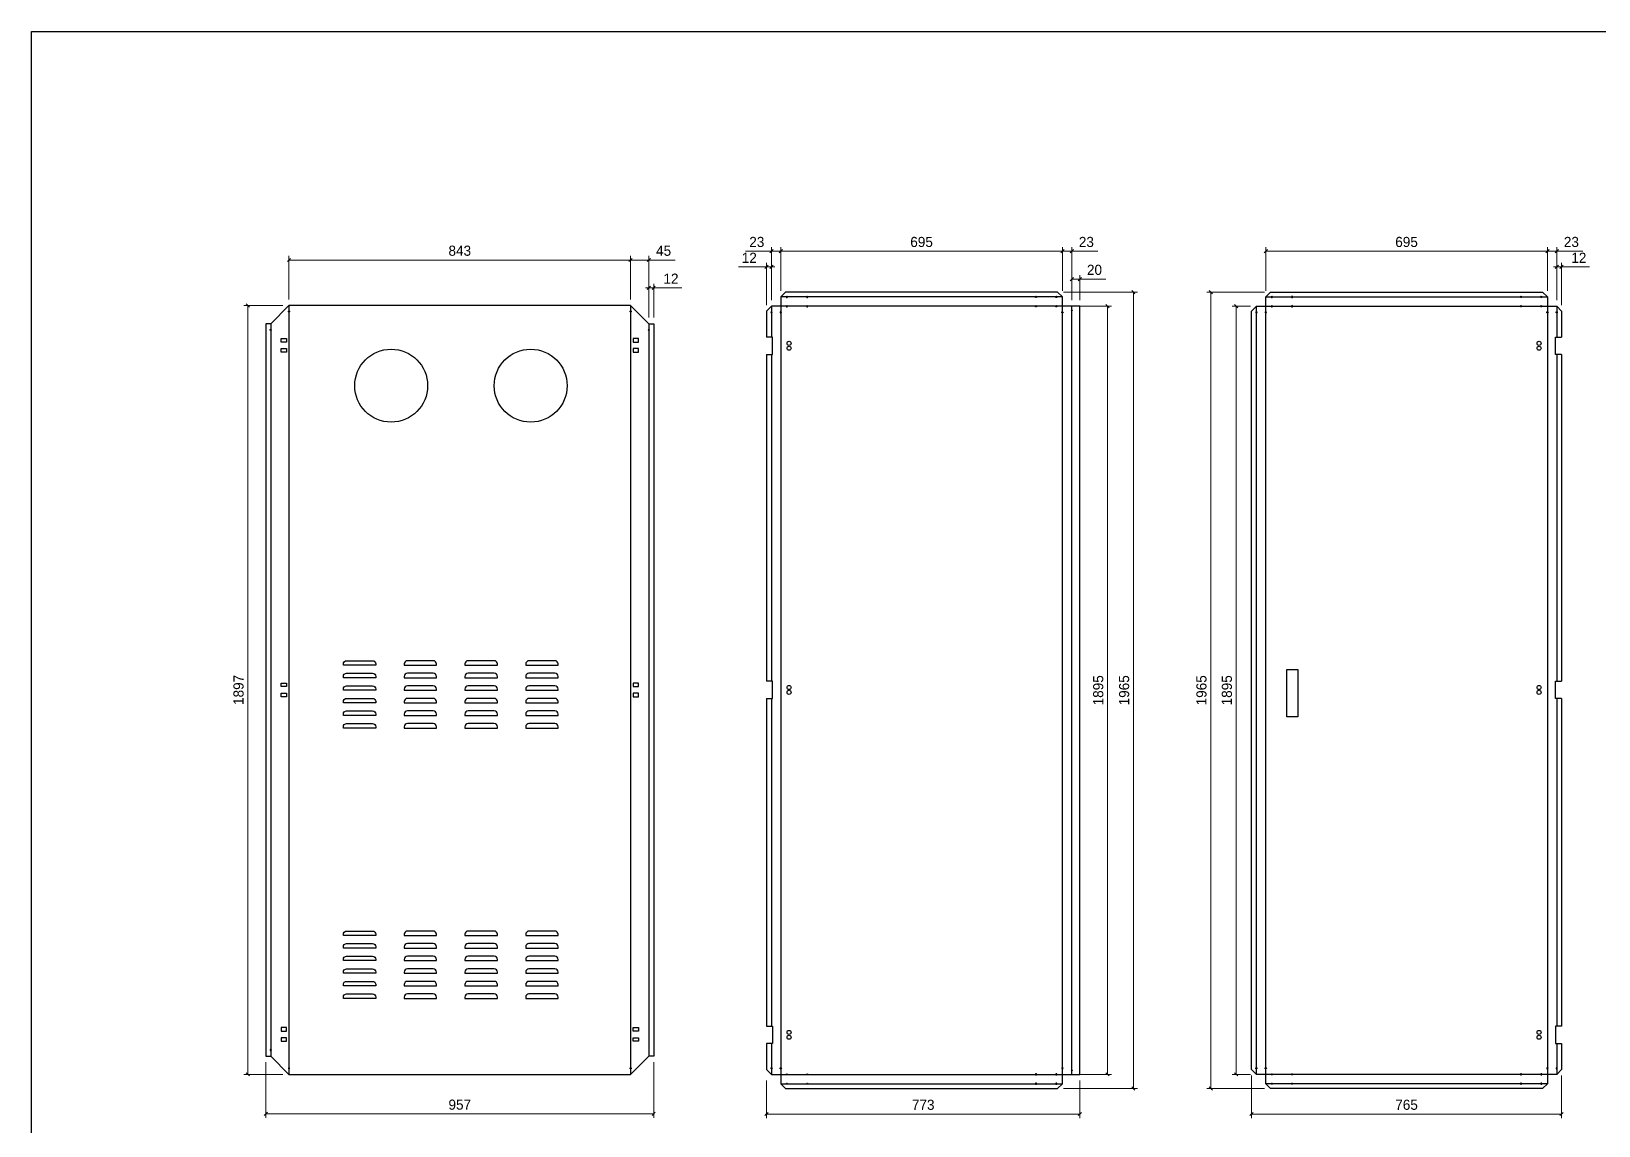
# Model space of a CAD drawing. Header units: millimetres. Extents: x 0 to 6876, y 0 to 4862.
# Drawn here: x 0 to 3867, y 2162 to 4862 of the extents above; entities that cross this region are included whole.
import ezdxf
from ezdxf.enums import TextEntityAlignment as Align

# ---------------------------------------------------------------- set-up
doc = ezdxf.new("R2010")
doc.units = ezdxf.units.MM
doc.layers.add('CNC', color=7, linetype='Continuous')
doc.layers.add('DIM', color=253, linetype='Continuous')
doc.styles.add('Tahoma (Input Text)', font='tahoma.ttf')
doc.dimstyles.new('Dim-25', dxfattribs={"dimtxt": 25, "dimasz": 8, "dimexe": 10, "dimexo": 15, "dimgap": 10, "dimtad": 1, "dimdec": 0, "dimtxsty": 'Standard', "dimblk": 'OBLIQUE', "dimcen": 10, "dimclrd": 5, "dimclre": 5, "dimclrt": 3, "dimazin": 3, "dimtfac": 1, "dimtdec": 0, "dimtmove": 0, "dimatfit": 3, "dimldrblk": 'OBLIQUE', "dimlwd": 9, "dimlwe": 9})

# ---------------------------------------------------------------- blocks, each defined once
blk = doc.blocks.new('*D1')
at = {"color": 0, "linetype": 'ByBlock', "lineweight": -2}
for p, q in [((538.1, 4181.8), (530.1, 4189.8)), ((530.1, 2292.8), (538.1, 2284.8))]:
    blk.add_line(p, q, dxfattribs=at)
at = {"layer": 'Defpoints', "color": 0, "transparency": 16777216}
for p in [(635.7, 4185.8), (534.1, 2288.8), (635.7, 2288.8)]:
    blk.add_point(p, dxfattribs=at)
at = {"layer": 'DIM', "color": 5, "lineweight": 9, "transparency": 16777216}
for p, q in [((620.7, 4185.8), (524.1, 4185.8)), ((534.1, 4185.8), (534.1, 2288.8)), ((620.7, 2288.8), (524.1, 2288.8))]:
    blk.add_line(p, q, dxfattribs=at)
at = {"layer": 'DIM', "color": 3, "transparency": 16777216, "insert": (511.3, 3237.3), "char_height": 25, "attachment_point": 5, "rotation": 90}
blk.add_mtext('1897', dxfattribs=at)
blk = doc.blocks.new('_Oblique')
at = {"color": 0, "linetype": 'ByBlock', "lineweight": -2}
blk.add_line((-0.5, -0.5), (0.5, 0.5), dxfattribs=at)
blk = doc.blocks.new('*D2')
at = {"color": 0, "linetype": 'ByBlock', "lineweight": -2}
for p, q in [((639.7, 4301.9), (631.7, 4293.9)), ((1474.7, 4293.9), (1482.7, 4301.9))]:
    blk.add_line(p, q, dxfattribs=at)
at = {"layer": 'Defpoints', "color": 0, "transparency": 16777216}
for p in [(635.7, 4297.9), (635.7, 4185.8), (1478.7, 4185.8)]:
    blk.add_point(p, dxfattribs=at)
at = {"layer": 'DIM', "color": 5, "lineweight": 9, "transparency": 16777216}
for p, q in [((635.7, 4200.8), (635.7, 4307.9)), ((1478.7, 4297.9), (635.7, 4297.9)), ((1478.7, 4200.8), (1478.7, 4307.9))]:
    blk.add_line(p, q, dxfattribs=at)
at = {"layer": 'DIM', "color": 3, "transparency": 16777216, "insert": (1057.2, 4320.7), "char_height": 25, "attachment_point": 5}
blk.add_mtext('843', dxfattribs=at)
blk = doc.blocks.new('f3daunguoc')
at = {"layer": 'CNC', "color": 2, "lineweight": -3}
blk.add_circle((0, 0), 1.5, dxfattribs=at)
blk = doc.blocks.new('*D3')
at = {"color": 0, "linetype": 'ByBlock', "lineweight": -2}
for p, q in [((1519.7, 4225.4), (1527.7, 4233.4)), ((1539.7, 4233.4), (1531.7, 4225.4))]:
    blk.add_line(p, q, dxfattribs=at)
at = {"layer": 'Defpoints', "color": 0, "ltscale": 3, "transparency": 16777216}
for p in [(1535.7, 4229.4), (1523.7, 4140.8), (1535.7, 4140.8)]:
    blk.add_point(p, dxfattribs=at)
at = {"layer": 'DIM', "color": 5, "lineweight": 9, "ltscale": 3, "transparency": 16777216}
for p, q in [((1523.7, 4229.4), (1515.7, 4229.4)), ((1523.7, 4155.8), (1523.7, 4239.4)), ((1523.7, 4229.4), (1535.7, 4229.4)), ((1535.7, 4155.8), (1535.7, 4239.4)), ((1535.7, 4229.4), (1604.9, 4229.4))]:
    blk.add_line(p, q, dxfattribs=at)
at = {"layer": 'DIM', "color": 3, "ltscale": 3, "transparency": 16777216, "insert": (1578.3, 4251.9), "char_height": 25, "attachment_point": 5}
blk.add_mtext('12', dxfattribs=at)
blk = doc.blocks.new('*D4')
at = {"color": 0, "linetype": 'ByBlock', "lineweight": -2}
for p, q in [((1482.7, 4301.9), (1474.7, 4293.9)), ((1519.7, 4293.9), (1527.7, 4301.9))]:
    blk.add_line(p, q, dxfattribs=at)
at = {"layer": 'Defpoints', "color": 0, "ltscale": 3, "transparency": 16777216}
for p in [(1523.7, 4297.9), (1478.7, 4185.8), (1523.7, 4140.8)]:
    blk.add_point(p, dxfattribs=at)
at = {"layer": 'DIM', "color": 5, "lineweight": 9, "ltscale": 3, "transparency": 16777216}
for p, q in [((1478.7, 4200.8), (1478.7, 4307.9)), ((1478.7, 4297.9), (1523.7, 4297.9)), ((1523.7, 4155.8), (1523.7, 4307.9)), ((1523.7, 4297.9), (1588.7, 4297.9))]:
    blk.add_line(p, q, dxfattribs=at)
at = {"layer": 'DIM', "color": 3, "ltscale": 3, "transparency": 16777216, "insert": (1560.2, 4320.6), "char_height": 25, "attachment_point": 5}
blk.add_mtext('45', dxfattribs=at)
blk = doc.blocks.new('*D5')
at = {"color": 0, "linetype": 'ByBlock', "lineweight": -2}
for p, q in [((3759.9, 4276.9), (3767.9, 4284.9)), ((3779.9, 4284.9), (3771.9, 4276.9))]:
    blk.add_line(p, q, dxfattribs=at)
at = {"layer": 'Defpoints', "color": 0, "transparency": 16777216}
for p in [(3775.9, 4280.9), (3763.9, 4183.8), (3775.9, 4171.8)]:
    blk.add_point(p, dxfattribs=at)
at = {"layer": 'DIM', "color": 5, "lineweight": 9, "transparency": 16777216}
for p, q in [((3763.9, 4280.9), (3755.9, 4280.9)), ((3763.9, 4198.8), (3763.9, 4290.9)), ((3763.9, 4280.9), (3775.9, 4280.9)), ((3775.9, 4186.8), (3775.9, 4290.9)), ((3775.9, 4280.9), (3845.1, 4280.9))]:
    blk.add_line(p, q, dxfattribs=at)
at = {"layer": 'DIM', "color": 3, "transparency": 16777216, "insert": (3818.5, 4303.4), "char_height": 25, "attachment_point": 5}
blk.add_mtext('12', dxfattribs=at)
blk = doc.blocks.new('*D6')
at = {"color": 0, "linetype": 'ByBlock', "lineweight": -2}
for p, q in [((3744.9, 4323.5), (3736.9, 4315.5)), ((3759.9, 4315.5), (3767.9, 4323.5))]:
    blk.add_line(p, q, dxfattribs=at)
at = {"layer": 'Defpoints', "color": 0, "transparency": 16777216}
for p in [(3763.9, 4319.5), (3740.9, 4206.8), (3763.9, 4183.8)]:
    blk.add_point(p, dxfattribs=at)
at = {"layer": 'DIM', "color": 5, "lineweight": 9, "transparency": 16777216}
for p, q in [((3740.9, 4221.8), (3740.9, 4329.5)), ((3740.9, 4319.5), (3763.9, 4319.5)), ((3763.9, 4198.8), (3763.9, 4329.5)), ((3763.9, 4319.5), (3828.2, 4319.5))]:
    blk.add_line(p, q, dxfattribs=at)
at = {"layer": 'DIM', "color": 3, "transparency": 16777216, "insert": (3800.1, 4342.3), "char_height": 25, "attachment_point": 5}
blk.add_mtext('23', dxfattribs=at)
blk = doc.blocks.new('*D7')
at = {"color": 0, "linetype": 'ByBlock', "lineweight": -2}
for p, q in [((3049.9, 4323.5), (3041.9, 4315.5)), ((3736.9, 4315.5), (3744.9, 4323.5))]:
    blk.add_line(p, q, dxfattribs=at)
at = {"layer": 'Defpoints', "color": 0, "transparency": 16777216}
for p in [(3045.9, 4319.5), (3045.9, 4206.8), (3740.9, 4206.8)]:
    blk.add_point(p, dxfattribs=at)
at = {"layer": 'DIM', "color": 5, "lineweight": 9, "transparency": 16777216}
for p, q in [((3045.9, 4221.8), (3045.9, 4329.5)), ((3740.9, 4319.5), (3045.9, 4319.5)), ((3740.9, 4221.8), (3740.9, 4329.5))]:
    blk.add_line(p, q, dxfattribs=at)
at = {"layer": 'DIM', "color": 3, "transparency": 16777216, "insert": (3393.4, 4342.3), "char_height": 25, "attachment_point": 5}
blk.add_mtext('695', dxfattribs=at)
blk = doc.blocks.new('*D8')
at = {"color": 0, "linetype": 'ByBlock', "lineweight": -2}
for p, q in [((2914.2, 4214.8), (2906.2, 4222.8)), ((2906.2, 2257.8), (2914.2, 2249.8))]:
    blk.add_line(p, q, dxfattribs=at)
at = {"layer": 'Defpoints', "color": 0, "transparency": 16777216}
for p in [(3058.1, 4218.8), (2910.2, 2253.8), (3058.1, 2253.8)]:
    blk.add_point(p, dxfattribs=at)
at = {"layer": 'DIM', "color": 5, "lineweight": 9, "transparency": 16777216}
for p, q in [((3043.1, 4218.8), (2900.2, 4218.8)), ((2910.2, 4218.8), (2910.2, 2253.8)), ((3043.1, 2253.8), (2900.2, 2253.8))]:
    blk.add_line(p, q, dxfattribs=at)
at = {"layer": 'DIM', "color": 3, "transparency": 16777216, "insert": (2887.4, 3236.3), "char_height": 25, "attachment_point": 5, "rotation": 90}
blk.add_mtext('1965', dxfattribs=at)
blk = doc.blocks.new('*D9')
at = {"color": 0, "linetype": 'ByBlock', "lineweight": -2}
for p, q in [((2976.9, 4179.8), (2968.9, 4187.8)), ((2968.9, 2292.8), (2976.9, 2284.8))]:
    blk.add_line(p, q, dxfattribs=at)
at = {"layer": 'Defpoints', "color": 0, "transparency": 16777216}
for p in [(2972.9, 4183.8), (3022.9, 4183.8), (3022.9, 2288.8)]:
    blk.add_point(p, dxfattribs=at)
at = {"layer": 'DIM', "color": 5, "lineweight": 9, "transparency": 16777216}
for p, q in [((3007.9, 4183.8), (2962.9, 4183.8)), ((2972.9, 2288.8), (2972.9, 4183.8)), ((3007.9, 2288.8), (2962.9, 2288.8))]:
    blk.add_line(p, q, dxfattribs=at)
at = {"layer": 'DIM', "color": 3, "transparency": 16777216, "insert": (2950.1, 3236.3), "char_height": 25, "attachment_point": 5, "rotation": 90}
blk.add_mtext('1895', dxfattribs=at)
blk = doc.blocks.new('*D10')
at = {"color": 0, "linetype": 'ByBlock', "lineweight": -2}
for p, q in [((3014.9, 2194.9), (3006.9, 2186.9)), ((3771.9, 2186.9), (3779.9, 2194.9))]:
    blk.add_line(p, q, dxfattribs=at)
at = {"layer": 'Defpoints', "color": 0, "transparency": 16777216}
for p in [(3010.9, 2300.8), (3775.9, 2300.8), (3775.9, 2190.9)]:
    blk.add_point(p, dxfattribs=at)
at = {"layer": 'DIM', "color": 5, "lineweight": 9, "transparency": 16777216}
for p, q in [((3010.9, 2285.8), (3010.9, 2180.9)), ((3775.9, 2285.8), (3775.9, 2180.9)), ((3010.9, 2190.9), (3775.9, 2190.9))]:
    blk.add_line(p, q, dxfattribs=at)
at = {"layer": 'DIM', "color": 3, "transparency": 16777216, "insert": (3393.4, 2213.6), "char_height": 25, "attachment_point": 5}
blk.add_mtext('765', dxfattribs=at)
blk = doc.blocks.new('*D11')
at = {"color": 0, "linetype": 'ByBlock', "lineweight": -2}
for p, q in [((1810.2, 4276.9), (1818.2, 4284.9)), ((1830.2, 4284.9), (1822.2, 4276.9))]:
    blk.add_line(p, q, dxfattribs=at)
at = {"layer": 'Defpoints', "color": 0, "transparency": 16777216}
for p in [(1814.2, 4280.9), (1826.2, 4183.8), (1814.2, 4171.8)]:
    blk.add_point(p, dxfattribs=at)
at = {"layer": 'DIM', "color": 5, "lineweight": 9, "transparency": 16777216}
for p, q in [((1814.2, 4280.9), (1745, 4280.9)), ((1814.2, 4186.8), (1814.2, 4290.9)), ((1826.2, 4280.9), (1814.2, 4280.9)), ((1826.2, 4198.8), (1826.2, 4290.9)), ((1826.2, 4280.9), (1834.2, 4280.9))]:
    blk.add_line(p, q, dxfattribs=at)
at = {"layer": 'DIM', "color": 3, "transparency": 16777216, "insert": (1771.6, 4303.4), "char_height": 25, "attachment_point": 5}
blk.add_mtext('12', dxfattribs=at)
blk = doc.blocks.new('*D12')
at = {"color": 0, "linetype": 'ByBlock', "lineweight": -2}
for p, q in [((1830.2, 4323.5), (1822.2, 4315.5)), ((1845.2, 4315.5), (1853.2, 4323.5))]:
    blk.add_line(p, q, dxfattribs=at)
at = {"layer": 'Defpoints', "color": 0, "transparency": 16777216}
for p in [(1826.2, 4319.5), (1826.2, 4183.8), (1849.2, 4206.8)]:
    blk.add_point(p, dxfattribs=at)
at = {"layer": 'DIM', "color": 5, "lineweight": 9, "transparency": 16777216}
for p, q in [((1826.2, 4319.5), (1761.9, 4319.5)), ((1826.2, 4198.8), (1826.2, 4329.5)), ((1849.2, 4319.5), (1826.2, 4319.5)), ((1849.2, 4221.8), (1849.2, 4329.5))]:
    blk.add_line(p, q, dxfattribs=at)
at = {"layer": 'DIM', "color": 3, "transparency": 16777216, "insert": (1790.1, 4342.3), "char_height": 25, "attachment_point": 5}
blk.add_mtext('23', dxfattribs=at)
blk = doc.blocks.new('*D13')
at = {"color": 0, "linetype": 'ByBlock', "lineweight": -2}
for p, q in [((1853.2, 4323.5), (1845.2, 4315.5)), ((2540.2, 4315.5), (2548.2, 4323.5))]:
    blk.add_line(p, q, dxfattribs=at)
at = {"layer": 'Defpoints', "color": 0, "transparency": 16777216}
for p in [(2544.2, 4319.5), (1849.2, 4206.8), (2544.2, 4206.8)]:
    blk.add_point(p, dxfattribs=at)
at = {"layer": 'DIM', "color": 5, "lineweight": 9, "transparency": 16777216}
for p, q in [((1849.2, 4221.8), (1849.2, 4329.5)), ((1849.2, 4319.5), (2544.2, 4319.5)), ((2544.2, 4221.8), (2544.2, 4329.5))]:
    blk.add_line(p, q, dxfattribs=at)
at = {"layer": 'DIM', "color": 3, "transparency": 16777216, "insert": (2196.7, 4342.3), "char_height": 25, "attachment_point": 5}
blk.add_mtext('695', dxfattribs=at)
blk = doc.blocks.new('*D14')
at = {"color": 0, "linetype": 'ByBlock', "lineweight": -2}
for p, q in [((2723.3, 4214.8), (2715.3, 4222.8)), ((2715.3, 2257.8), (2723.3, 2249.8))]:
    blk.add_line(p, q, dxfattribs=at)
at = {"layer": 'Defpoints', "color": 0, "transparency": 16777216}
for p in [(2532, 4218.8), (2532, 2253.8), (2719.3, 2253.8)]:
    blk.add_point(p, dxfattribs=at)
at = {"layer": 'DIM', "color": 5, "lineweight": 9, "transparency": 16777216}
for p, q in [((2547, 4218.8), (2729.3, 4218.8)), ((2719.3, 4218.8), (2719.3, 2253.8)), ((2547, 2253.8), (2729.3, 2253.8))]:
    blk.add_line(p, q, dxfattribs=at)
at = {"layer": 'DIM', "color": 3, "transparency": 16777216, "insert": (2696.6, 3236.3), "char_height": 25, "attachment_point": 5, "rotation": 90}
blk.add_mtext('1965', dxfattribs=at)
blk = doc.blocks.new('*D15')
at = {"color": 0, "linetype": 'ByBlock', "lineweight": -2}
for p, q in [((2659.4, 4179.8), (2651.4, 4187.8)), ((2651.4, 2292.8), (2659.4, 2284.8))]:
    blk.add_line(p, q, dxfattribs=at)
at = {"layer": 'Defpoints', "color": 0, "transparency": 16777216}
for p in [(2567.2, 4183.8), (2655.4, 4183.8), (2567.2, 2288.8)]:
    blk.add_point(p, dxfattribs=at)
at = {"layer": 'DIM', "color": 5, "lineweight": 9, "transparency": 16777216}
for p, q in [((2582.2, 4183.8), (2665.4, 4183.8)), ((2655.4, 2288.8), (2655.4, 4183.8)), ((2582.2, 2288.8), (2665.4, 2288.8))]:
    blk.add_line(p, q, dxfattribs=at)
at = {"layer": 'DIM', "color": 3, "transparency": 16777216, "insert": (2632.7, 3236.3), "char_height": 25, "attachment_point": 5, "rotation": 90}
blk.add_mtext('1895', dxfattribs=at)
blk = doc.blocks.new('*D16')
at = {"color": 0, "linetype": 'ByBlock', "lineweight": -2}
for p, q in [((1818.2, 2194.9), (1810.2, 2186.9)), ((2583.2, 2186.9), (2591.2, 2194.9))]:
    blk.add_line(p, q, dxfattribs=at)
at = {"layer": 'Defpoints', "color": 0, "transparency": 16777216}
for p in [(1814.2, 2288.8), (2587.2, 2288.8), (1814.2, 2190.9)]:
    blk.add_point(p, dxfattribs=at)
at = {"layer": 'DIM', "color": 5, "lineweight": 9, "transparency": 16777216}
for p, q in [((1814.2, 2273.8), (1814.2, 2180.9)), ((2587.2, 2273.8), (2587.2, 2180.9)), ((2587.2, 2190.9), (1814.2, 2190.9))]:
    blk.add_line(p, q, dxfattribs=at)
at = {"layer": 'DIM', "color": 3, "transparency": 16777216, "insert": (2200.7, 2213.6), "char_height": 25, "attachment_point": 5}
blk.add_mtext('773', dxfattribs=at)
blk = doc.blocks.new('*D17')
at = {"color": 0, "linetype": 'ByBlock', "lineweight": -2}
for p, q in [((2571.2, 4254.7), (2563.2, 4246.7)), ((2583.2, 4246.7), (2591.2, 4254.7))]:
    blk.add_line(p, q, dxfattribs=at)
at = {"layer": 'Defpoints', "color": 0, "ltscale": 3, "transparency": 16777216}
for p in [(2587.2, 4250.7), (2567.2, 4183.8), (2587.2, 4183.8)]:
    blk.add_point(p, dxfattribs=at)
at = {"layer": 'DIM', "color": 5, "lineweight": 9, "ltscale": 3, "transparency": 16777216}
for p, q in [((2567.2, 4198.8), (2567.2, 4260.7)), ((2587.2, 4198.8), (2587.2, 4260.7)), ((2567.2, 4250.7), (2587.2, 4250.7)), ((2587.2, 4250.7), (2651.3, 4250.7))]:
    blk.add_line(p, q, dxfattribs=at)
at = {"layer": 'DIM', "color": 3, "ltscale": 3, "transparency": 16777216, "insert": (2623.3, 4273.5), "char_height": 25, "attachment_point": 5}
blk.add_mtext('20', dxfattribs=at)
blk = doc.blocks.new('*D18')
at = {"color": 0, "linetype": 'ByBlock', "lineweight": -2}
for p, q in [((2548.2, 4323.5), (2540.2, 4315.5)), ((2563.2, 4315.5), (2571.2, 4323.5))]:
    blk.add_line(p, q, dxfattribs=at)
at = {"layer": 'Defpoints', "color": 0, "ltscale": 3, "transparency": 16777216}
for p in [(2567.2, 4319.5), (2544.2, 4206.8), (2567.2, 4183.8)]:
    blk.add_point(p, dxfattribs=at)
at = {"layer": 'DIM', "color": 5, "lineweight": 9, "ltscale": 3, "transparency": 16777216}
for p, q in [((2544.2, 4221.8), (2544.2, 4329.5)), ((2544.2, 4319.5), (2567.2, 4319.5)), ((2567.2, 4198.8), (2567.2, 4329.5)), ((2567.2, 4319.5), (2631.4, 4319.5))]:
    blk.add_line(p, q, dxfattribs=at)
at = {"layer": 'DIM', "color": 3, "ltscale": 3, "transparency": 16777216, "insert": (2603.3, 4342.3), "char_height": 25, "attachment_point": 5}
blk.add_mtext('23', dxfattribs=at)
blk = doc.blocks.new('*D19')
at = {"color": 0, "linetype": 'ByBlock', "lineweight": -2}
for p, q in [((582.7, 2195.2), (574.7, 2187.2)), ((1531.7, 2187.2), (1539.7, 2195.2))]:
    blk.add_line(p, q, dxfattribs=at)
at = {"layer": 'Defpoints', "color": 0, "ltscale": 3, "transparency": 16777216}
for p in [(578.7, 2333.8), (1535.7, 2333.8), (1535.7, 2191.2)]:
    blk.add_point(p, dxfattribs=at)
at = {"layer": 'DIM', "color": 5, "lineweight": 9, "ltscale": 3, "transparency": 16777216}
for p, q in [((578.7, 2318.8), (578.7, 2181.2)), ((1535.7, 2318.8), (1535.7, 2181.2)), ((578.7, 2191.2), (1535.7, 2191.2))]:
    blk.add_line(p, q, dxfattribs=at)
at = {"layer": 'DIM', "color": 3, "ltscale": 3, "transparency": 16777216, "insert": (1057.2, 2213.9), "char_height": 25, "attachment_point": 5}
blk.add_mtext('957', dxfattribs=at)
blk = doc.blocks.new('khungtenAsean2')
at = {"color": 7}
blk.add_lwpolyline([(0, 0), (2970, 0), (2970, -2100), (0, -2100)], close=True, dxfattribs=at)
at = {"color": 1, "style": 'Tahoma (Input Text)', "flags": 8}
for tag, p in [('#01', (137.1, -2021.3)), ('#03', (506.6, -2019.3)), ('#05', (1106.6, -2021.3)), ('#07', (1834.7, -2021.3)), ('#09', (2146.7, -2021.3)), ('#02', (98.5, -2081.3)), ('#04', (486.1, -2081.3)), ('#06', (1065.3, -2081.3)), ('#08', (1817.4, -2081.3)), ('#10', (2146.7, -2081.3))]:
    blk.add_attdef(tag, p, '', height=25, dxfattribs=at)
blk.add_attdef('#11', text='', height=25, dxfattribs=at).set_placement((2915, -2067.3), align=Align.CENTER)

msp = doc.modelspace()

# ---------------------------------------------------------------- linework, layer by layer
at = {"color": 7}
for p, q in [((635.7, 4185.8), (590.7, 4140.8)), ((635.7, 4185.8), (635.7, 2288.8)), ((1478.7, 4185.8), (1478.7, 2288.8)), ((1478.7, 4185.8), (1523.7, 4140.8)), ((590.7, 4140.8), (590.7, 2333.8)), ((1523.7, 4140.8), (1523.7, 2333.8)), ((635.7, 2288.8), (590.7, 2333.8)), ((1478.7, 2288.8), (1523.7, 2333.8))]:
    msp.add_line(p, q, dxfattribs=at)
at = {"color": 2}
for points in [[(1814.2, 2407.8), (1829.2, 2407.8), (1829.2, 2364.8), (1814.2, 2364.8), (1814.2, 2300.8), (1826.2, 2288.8), (1849.2, 2288.8), (1849.2, 2265.8), (1861.2, 2253.8), (2532.2, 2253.8), (2544.2, 2265.8), (2544.2, 2288.8), (2567.2, 2288.8), (2587.2, 2288.8), (2587.2, 4183.8), (2567.2, 4183.8), (2544.2, 4183.8), (2544.2, 4206.8), (2532.2, 4218.8), (1861.2, 4218.8), (1849.2, 4206.8), (1849.2, 4183.8), (1826.2, 4183.8), (1814.2, 4171.8), (1814.2, 4107.8)], [(3775.9, 2407.8), (3760.9, 2407.8), (3760.9, 2364.8), (3775.9, 2364.8), (3775.9, 2300.8), (3763.9, 2288.8), (3740.9, 2288.8), (3740.9, 2265.8), (3728.9, 2253.8), (3057.9, 2253.8), (3045.9, 2265.8), (3045.9, 2288.8), (3022.9, 2288.8), (3010.9, 2300.8), (3010.9, 4171.8), (3022.9, 4183.8), (3045.9, 4183.8), (3045.9, 4206.8), (3057.9, 4218.8), (3728.9, 4218.8), (3740.9, 4206.8), (3740.9, 4183.8), (3763.9, 4183.8), (3775.9, 4171.8), (3775.9, 4107.8)], [(1814.2, 4064.8), (1829.2, 4064.8), (1829.2, 4107.8), (1814.2, 4107.8)], [(3775.9, 4064.8), (3760.9, 4064.8), (3760.9, 4107.8), (3775.9, 4107.8)], [(1814.2, 3215.8), (1829.2, 3215.8), (1829.2, 3258.8), (1814.2, 3258.8)], [(3775.9, 3215.8), (3760.9, 3215.8), (3760.9, 3258.8), (3775.9, 3258.8)]]:
    msp.add_lwpolyline(points, dxfattribs=at)
at = {"color": 7}
for points in [[(1478.7, 4185.8), (635.7, 4185.8)], [(1826.2, 4183.8), (1826.2, 4107.8)], [(2544.2, 4206.8), (1849.2, 4206.8)], [(2567.2, 2288.8), (2567.2, 4183.8)], [(3022.9, 2288.8), (3022.9, 4183.8)], [(3045.9, 4206.8), (3740.9, 4206.8)], [(3763.9, 4183.8), (3763.9, 4107.8)], [(590.7, 4140.8), (578.7, 4140.8), (578.7, 2333.8), (590.7, 2333.8)], [(1523.7, 4140.8), (1535.7, 4140.8), (1535.7, 2333.8), (1523.7, 2333.8)], [(1814.2, 4064.8), (1814.2, 3258.8)], [(1826.2, 4064.8), (1826.2, 3258.8)], [(3763.9, 4064.8), (3763.9, 3258.8)], [(3775.9, 4064.8), (3775.9, 3258.8)], [(1814.2, 3215.8), (1814.2, 2407.8)], [(1826.2, 3215.8), (1826.2, 2407.8)], [(3763.9, 3215.8), (3763.9, 2407.8)], [(3775.9, 3215.8), (3775.9, 2407.8)], [(1826.2, 2364.8), (1826.2, 2288.8)], [(3763.9, 2364.8), (3763.9, 2288.8)], [(635.7, 2288.8), (1478.7, 2288.8)], [(1849.2, 2265.8), (2544.2, 2265.8)], [(3740.9, 2265.8), (3045.9, 2265.8)]]:
    msp.add_lwpolyline(points, dxfattribs=at)
for points in [[(2544.2, 4183.8), (1849.2, 4183.8), (1849.2, 2288.8), (2544.2, 2288.8)], [(3045.9, 4183.8), (3740.9, 4183.8), (3740.9, 2288.8), (3045.9, 2288.8)]]:
    msp.add_lwpolyline(points, close=True, dxfattribs=at)
at = {"color": 2}
for points in [[(616.2, 4104.3), (629.2, 4104.3), (629.2, 4095.3), (616.2, 4095.3)], [(1498.2, 4104.3), (1485.2, 4104.3), (1485.2, 4095.3), (1498.2, 4095.3)], [(616.2, 4079.3), (629.2, 4079.3), (629.2, 4070.3), (616.2, 4070.3)], [(1498.2, 4079.3), (1485.2, 4079.3), (1485.2, 4070.3), (1498.2, 4070.3)], [(3098.1, 3288), (3125.1, 3288), (3125.1, 3171), (3098.1, 3171)], [(616.2, 3254.3), (629.2, 3254.3), (629.2, 3245.3), (616.2, 3245.3)], [(1498.2, 3254.3), (1485.2, 3254.3), (1485.2, 3245.3), (1498.2, 3245.3)], [(616.2, 3229.3), (629.2, 3229.3), (629.2, 3220.3), (616.2, 3220.3)], [(1498.2, 3229.3), (1485.2, 3229.3), (1485.2, 3220.3), (1498.2, 3220.3)], [(616.2, 2395.3), (629.2, 2395.3), (629.2, 2404.3), (616.2, 2404.3)], [(1498.2, 2395.3), (1485.2, 2395.3), (1485.2, 2404.3), (1498.2, 2404.3)], [(616.2, 2370.3), (629.2, 2370.3), (629.2, 2379.3), (616.2, 2379.3)], [(1498.2, 2370.3), (1485.2, 2370.3), (1485.2, 2379.3), (1498.2, 2379.3)]]:
    msp.add_lwpolyline(points, close=True, dxfattribs=at)
for points in [[(777.9, 3309.3), (841.9, 3309.3, -0.414214), (849.9, 3301.3), (849.9, 3298.3), (769.9, 3298.3), (769.9, 3301.3, -0.414214)], [(991.9, 3309.3), (927.9, 3309.3, 0.414214), (919.9, 3301.3), (919.9, 3298.3), (999.9, 3298.3), (999.9, 3301.3, 0.414214)], [(1141.9, 3309.3), (1077.9, 3309.3, 0.414214), (1069.9, 3301.3), (1069.9, 3298.3), (1149.9, 3298.3), (1149.9, 3301.3, 0.414214)], [(1291.9, 3309.3), (1227.9, 3309.3, 0.414214), (1219.9, 3301.3), (1219.9, 3298.3), (1299.9, 3298.3), (1299.9, 3301.3, 0.414214)], [(777.9, 3278.3), (841.9, 3278.3, -0.414214), (849.9, 3270.3), (849.9, 3267.3), (769.9, 3267.3), (769.9, 3270.3, -0.414214)], [(991.9, 3278.3), (927.9, 3278.3, 0.414214), (919.9, 3270.3), (919.9, 3267.3), (999.9, 3267.3), (999.9, 3270.3, 0.414214)], [(1141.9, 3278.3), (1077.9, 3278.3, 0.414214), (1069.9, 3270.3), (1069.9, 3267.3), (1149.9, 3267.3), (1149.9, 3270.3, 0.414214)], [(1291.9, 3278.3), (1227.9, 3278.3, 0.414214), (1219.9, 3270.3), (1219.9, 3267.3), (1299.9, 3267.3), (1299.9, 3270.3, 0.414214)], [(777.9, 3247.3), (841.9, 3247.3, -0.414214), (849.9, 3239.3), (849.9, 3236.3), (769.9, 3236.3), (769.9, 3239.3, -0.414214)], [(777.9, 3216.3), (841.9, 3216.3, -0.414214), (849.9, 3208.3), (849.9, 3205.3), (769.9, 3205.3), (769.9, 3208.3, -0.414214)], [(991.9, 3247.3), (927.9, 3247.3, 0.414214), (919.9, 3239.3), (919.9, 3236.3), (999.9, 3236.3), (999.9, 3239.3, 0.414214)], [(991.9, 3216.3), (927.9, 3216.3, 0.414214), (919.9, 3208.3), (919.9, 3205.3), (999.9, 3205.3), (999.9, 3208.3, 0.414214)], [(1141.9, 3247.3), (1077.9, 3247.3, 0.414214), (1069.9, 3239.3), (1069.9, 3236.3), (1149.9, 3236.3), (1149.9, 3239.3, 0.414214)], [(1141.9, 3216.3), (1077.9, 3216.3, 0.414214), (1069.9, 3208.3), (1069.9, 3205.3), (1149.9, 3205.3), (1149.9, 3208.3, 0.414214)], [(1291.9, 3247.3), (1227.9, 3247.3, 0.414214), (1219.9, 3239.3), (1219.9, 3236.3), (1299.9, 3236.3), (1299.9, 3239.3, 0.414214)], [(1291.9, 3216.3), (1227.9, 3216.3, 0.414214), (1219.9, 3208.3), (1219.9, 3205.3), (1299.9, 3205.3), (1299.9, 3208.3, 0.414214)], [(777.9, 3185.3), (841.9, 3185.3, -0.414214), (849.9, 3177.3), (849.9, 3174.3), (769.9, 3174.3), (769.9, 3177.3, -0.414214)], [(991.9, 3185.3), (927.9, 3185.3, 0.414214), (919.9, 3177.3), (919.9, 3174.3), (999.9, 3174.3), (999.9, 3177.3, 0.414214)], [(1141.9, 3185.3), (1077.9, 3185.3, 0.414214), (1069.9, 3177.3), (1069.9, 3174.3), (1149.9, 3174.3), (1149.9, 3177.3, 0.414214)], [(1291.9, 3185.3), (1227.9, 3185.3, 0.414214), (1219.9, 3177.3), (1219.9, 3174.3), (1299.9, 3174.3), (1299.9, 3177.3, 0.414214)], [(777.9, 3154.3), (841.9, 3154.3, -0.414214), (849.9, 3146.3), (849.9, 3143.3), (769.9, 3143.3), (769.9, 3146.3, -0.414214)], [(991.9, 3154.3), (927.9, 3154.3, 0.414214), (919.9, 3146.3), (919.9, 3143.3), (999.9, 3143.3), (999.9, 3146.3, 0.414214)], [(1141.9, 3154.3), (1077.9, 3154.3, 0.414214), (1069.9, 3146.3), (1069.9, 3143.3), (1149.9, 3143.3), (1149.9, 3146.3, 0.414214)], [(1291.9, 3154.3), (1227.9, 3154.3, 0.414214), (1219.9, 3146.3), (1219.9, 3143.3), (1299.9, 3143.3), (1299.9, 3146.3, 0.414214)], [(777.9, 2642.3), (841.9, 2642.3, -0.414214), (849.9, 2634.3), (849.9, 2631.3), (769.9, 2631.3), (769.9, 2634.3, -0.414214)], [(991.9, 2642.3), (927.9, 2642.3, 0.414214), (919.9, 2634.3), (919.9, 2631.3), (999.9, 2631.3), (999.9, 2634.3, 0.414214)], [(1141.9, 2642.3), (1077.9, 2642.3, 0.414214), (1069.9, 2634.3), (1069.9, 2631.3), (1149.9, 2631.3), (1149.9, 2634.3, 0.414214)], [(1291.9, 2642.3), (1227.9, 2642.3, 0.414214), (1219.9, 2634.3), (1219.9, 2631.3), (1299.9, 2631.3), (1299.9, 2634.3, 0.414214)], [(777.9, 2611.3), (841.9, 2611.3, -0.414214), (849.9, 2603.3), (849.9, 2600.3), (769.9, 2600.3), (769.9, 2603.3, -0.414214)], [(991.9, 2611.3), (927.9, 2611.3, 0.414214), (919.9, 2603.3), (919.9, 2600.3), (999.9, 2600.3), (999.9, 2603.3, 0.414214)], [(1141.9, 2611.3), (1077.9, 2611.3, 0.414214), (1069.9, 2603.3), (1069.9, 2600.3), (1149.9, 2600.3), (1149.9, 2603.3, 0.414214)], [(1291.9, 2611.3), (1227.9, 2611.3, 0.414214), (1219.9, 2603.3), (1219.9, 2600.3), (1299.9, 2600.3), (1299.9, 2603.3, 0.414214)], [(777.9, 2580.3), (841.9, 2580.3, -0.414214), (849.9, 2572.3), (849.9, 2569.3), (769.9, 2569.3), (769.9, 2572.3, -0.414214)], [(991.9, 2580.3), (927.9, 2580.3, 0.414214), (919.9, 2572.3), (919.9, 2569.3), (999.9, 2569.3), (999.9, 2572.3, 0.414214)], [(1141.9, 2580.3), (1077.9, 2580.3, 0.414214), (1069.9, 2572.3), (1069.9, 2569.3), (1149.9, 2569.3), (1149.9, 2572.3, 0.414214)], [(1291.9, 2580.3), (1227.9, 2580.3, 0.414214), (1219.9, 2572.3), (1219.9, 2569.3), (1299.9, 2569.3), (1299.9, 2572.3, 0.414214)], [(777.9, 2549.3), (841.9, 2549.3, -0.414214), (849.9, 2541.3), (849.9, 2538.3), (769.9, 2538.3), (769.9, 2541.3, -0.414214)], [(777.9, 2518.3), (841.9, 2518.3, -0.414214), (849.9, 2510.3), (849.9, 2507.3), (769.9, 2507.3), (769.9, 2510.3, -0.414214)], [(991.9, 2549.3), (927.9, 2549.3, 0.414214), (919.9, 2541.3), (919.9, 2538.3), (999.9, 2538.3), (999.9, 2541.3, 0.414214)], [(991.9, 2518.3), (927.9, 2518.3, 0.414214), (919.9, 2510.3), (919.9, 2507.3), (999.9, 2507.3), (999.9, 2510.3, 0.414214)], [(1141.9, 2549.3), (1077.9, 2549.3, 0.414214), (1069.9, 2541.3), (1069.9, 2538.3), (1149.9, 2538.3), (1149.9, 2541.3, 0.414214)], [(1141.9, 2518.3), (1077.9, 2518.3, 0.414214), (1069.9, 2510.3), (1069.9, 2507.3), (1149.9, 2507.3), (1149.9, 2510.3, 0.414214)], [(1291.9, 2549.3), (1227.9, 2549.3, 0.414214), (1219.9, 2541.3), (1219.9, 2538.3), (1299.9, 2538.3), (1299.9, 2541.3, 0.414214)], [(1291.9, 2518.3), (1227.9, 2518.3, 0.414214), (1219.9, 2510.3), (1219.9, 2507.3), (1299.9, 2507.3), (1299.9, 2510.3, 0.414214)], [(777.9, 2487.3), (841.9, 2487.3, -0.414214), (849.9, 2479.3), (849.9, 2476.3), (769.9, 2476.3), (769.9, 2479.3, -0.414214)], [(991.9, 2487.3), (927.9, 2487.3, 0.414214), (919.9, 2479.3), (919.9, 2476.3), (999.9, 2476.3), (999.9, 2479.3, 0.414214)], [(1141.9, 2487.3), (1077.9, 2487.3, 0.414214), (1069.9, 2479.3), (1069.9, 2476.3), (1149.9, 2476.3), (1149.9, 2479.3, 0.414214)], [(1291.9, 2487.3), (1227.9, 2487.3, 0.414214), (1219.9, 2479.3), (1219.9, 2476.3), (1299.9, 2476.3), (1299.9, 2479.3, 0.414214)]]:
    msp.add_lwpolyline(points, format="xyb", close=True, dxfattribs=at)
at = {"color": 2, "ltscale": 3}
for centre, radius in [((2567.2, 4173.8), 1), ((887.9, 3987.8), 90), ((1232.2, 3987.8), 90), ((2567.2, 2298.8), 1)]:
    msp.add_circle(centre, radius, dxfattribs=at)
at = {"color": 2}
for centre in [(1869.7, 4092.3), (1869.7, 4080.3), (3720.4, 4092.3), (3720.4, 4080.3), (1869.7, 3243.3), (1869.7, 3231.3), (3720.4, 3243.3), (3720.4, 3231.3), (1869.7, 2392.3), (1869.7, 2380.3), (3720.4, 2392.3), (3720.4, 2380.3)]:
    msp.add_circle(centre, 5, dxfattribs=at)

# ---------------------------------------------------------------- block references
at = {"color": 7, "xscale": 2.31524999999965, "yscale": 2.31524999999965, "zscale": 2.31524999999965}
msp.add_blockref('khungtenAsean2', (0, 4862), dxfattribs=at)
at = {"lineweight": -3, "xscale": -1, "rotation": 180}
for p in [(1864.2, 4206.8), (1864.2, 4183.8), (1914.2, 4206.8), (1914.2, 4183.8), (3060.9, 4206.8), (3060.9, 4183.8), (3110.9, 4206.8), (3110.9, 4183.8), (1826.2, 4168.8), (1849.2, 4168.8), (3022.9, 4168.8), (3045.9, 4168.8), (1523.7, 4125.8)]:
    msp.add_blockref('f3daunguoc', p, dxfattribs=at)
at = {"lineweight": -3, "rotation": 180}
for p in [(2479.2, 4206.8), (2479.2, 4183.8), (2529.2, 4206.8), (2529.2, 4183.8), (3675.9, 4206.8), (3675.9, 4183.8), (3725.9, 4206.8), (3725.9, 4183.8), (635.7, 4170.8), (1478.7, 4170.8), (2544.2, 4168.8), (3740.9, 4168.8), (3763.9, 4168.8), (590.7, 4125.8)]:
    msp.add_blockref('f3daunguoc', p, dxfattribs=at)
at = {"lineweight": -3, "xscale": -1}
for p in [(590.7, 2348.8), (635.7, 2303.8), (1478.7, 2303.8), (2479.2, 2288.8), (2529.2, 2288.8), (2544.2, 2303.8), (3675.9, 2288.8), (3725.9, 2288.8), (3740.9, 2303.8), (3763.9, 2303.8), (2479.2, 2265.8), (2529.2, 2265.8), (3675.9, 2265.8), (3725.9, 2265.8)]:
    msp.add_blockref('f3daunguoc', p, dxfattribs=at)
at = {"lineweight": -3}
for p in [(1478.7, 2303.8), (1826.2, 2303.8), (1849.2, 2303.8), (1864.2, 2288.8), (1914.2, 2288.8), (3022.9, 2303.8), (3045.9, 2303.8), (3060.9, 2288.8), (3110.9, 2288.8), (1864.2, 2265.8), (1914.2, 2265.8), (3060.9, 2265.8), (3110.9, 2265.8)]:
    msp.add_blockref('f3daunguoc', p, dxfattribs=at)

# ---------------------------------------------------------------- dimensions: what is measured, and where the dimension line sits
at = {"layer": 'DIM', "color": 7}
dim = msp.add_linear_dim(base=(635.7, 4297.9), p1=(1478.7, 4185.8), p2=(635.7, 4185.8), angle=180, dimstyle='Dim-25', dxfattribs=at)
dim.commit()
dim.dimension.update_dxf_attribs({"geometry": '*D2', "text_midpoint": (1057.2, 4297.9), "dimtype": 160})
at = {"layer": 'DIM', "color": 7, "ltscale": 3}
for base, p1, p2, picture, middle in [((1523.7, 4297.9), (1478.7, 4185.8), (1523.7, 4140.8), '*D4', (1560.2, 4320.6)), ((2567.2, 4319.5), (2544.2, 4206.8), (2567.2, 4183.8), '*D18', (2603.3, 4342.3)), ((1535.7, 4229.4), (1523.7, 4140.8), (1535.7, 4140.8), '*D3', (1578.3, 4251.9)), ((2587.2, 4250.7), (2567.2, 4183.8), (2587.2, 4183.8), '*D17', (2623.3, 4273.5)), ((1535.7, 2191.2), (578.7, 2333.8), (1535.7, 2333.8), '*D19', (1057.2, 2213.9))]:
    dim = msp.add_linear_dim(base=base, p1=p1, p2=p2, dimstyle='Dim-25', dxfattribs=at)
    dim.commit()
    dim.dimension.update_dxf_attribs({"geometry": picture, "text_midpoint": middle})
at = {"layer": 'DIM', "color": 2}
for base, p1, p2, angle, picture, middle in [((1826.2, 4319.5), (1849.2, 4206.8), (1826.2, 4183.8), 180, '*D12', (1790.1, 4342.3)), ((2544.2, 4319.5), (1849.2, 4206.8), (2544.2, 4206.8), 180, '*D13', (2196.7, 4342.3)), ((1814.2, 4280.9), (1826.2, 4183.8), (1814.2, 4171.8), 180, '*D11', (1771.6, 4303.4)), ((2910.2, 2253.8), (3058.1, 4218.8), (3058.1, 2253.8), 90, '*D8', (2887.4, 3236.3)), ((2972.9, 4183.8), (3022.9, 2288.8), (3022.9, 4183.8), 90, '*D9', (2950.1, 3236.3)), ((1814.2, 2190.9), (2587.2, 2288.8), (1814.2, 2288.8), 180, '*D16', (2200.7, 2213.6))]:
    dim = msp.add_linear_dim(base=base, p1=p1, p2=p2, angle=angle, dimstyle='Dim-25', dxfattribs=at)
    dim.commit()
    dim.dimension.update_dxf_attribs({"geometry": picture, "text_midpoint": middle})
for base, p1, p2, picture, middle in [((3045.9, 4319.5), (3740.9, 4206.8), (3045.9, 4206.8), '*D7', (3393.4, 4342.3)), ((3763.9, 4319.5), (3740.9, 4206.8), (3763.9, 4183.8), '*D6', (3800.1, 4342.3)), ((3775.9, 4280.9), (3763.9, 4183.8), (3775.9, 4171.8), '*D5', (3818.5, 4303.4)), ((3775.9, 2190.9), (3010.9, 2300.8), (3775.9, 2300.8), '*D10', (3393.4, 2213.6))]:
    dim = msp.add_linear_dim(base=base, p1=p1, p2=p2, dimstyle='Dim-25', dxfattribs=at)
    dim.commit()
    dim.dimension.update_dxf_attribs({"geometry": picture, "text_midpoint": middle})
for base, p1, p2, picture, middle in [((2719.3, 2253.8), (2532, 4218.8), (2532, 2253.8), '*D14', (2719.3, 3236.3)), ((2655.4, 4183.8), (2567.2, 2288.8), (2567.2, 4183.8), '*D15', (2655.4, 3236.3))]:
    dim = msp.add_linear_dim(base=base, p1=p1, p2=p2, angle=90, dimstyle='Dim-25', dxfattribs=at)
    dim.commit()
    dim.dimension.update_dxf_attribs({"geometry": picture, "text_midpoint": middle, "dimtype": 160})
at = {"layer": 'DIM', "color": 7}
dim = msp.add_linear_dim(base=(534.1, 2288.8), p1=(635.7, 4185.8), p2=(635.7, 2288.8), angle=90, dimstyle='Dim-25', dxfattribs=at)
dim.commit()
dim.dimension.update_dxf_attribs({"geometry": '*D1', "text_midpoint": (511.3, 3237.3)})

doc.saveas('drawing.dxf')
